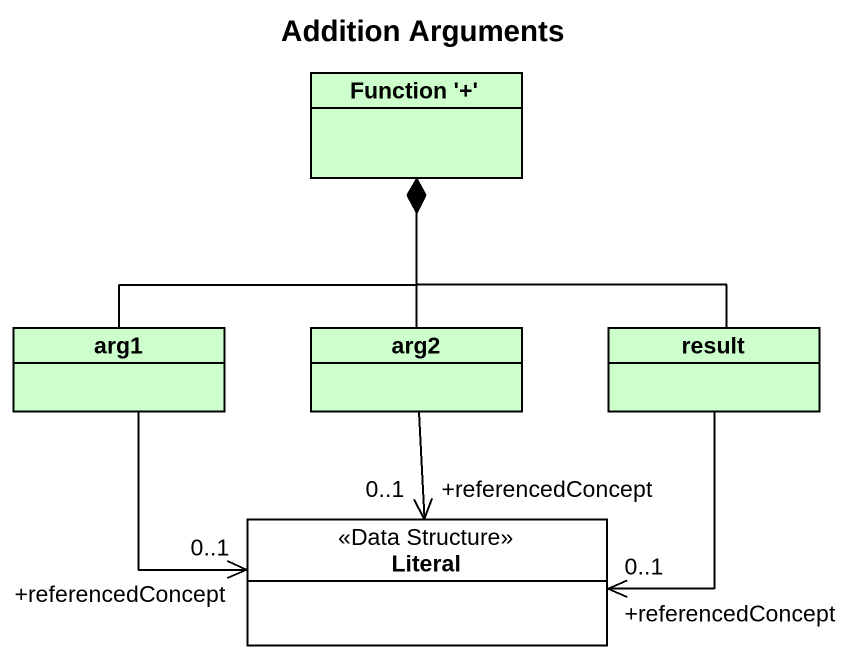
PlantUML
@startuml
title Addition Arguments
hide circle
hide empty members
class "Function '+'" as Function #CCFFCC
class arg1 #CCFFCC
class arg2 #CCFFCC
class result #CCFFCC
class Literal <<Data Structure>> #FFFFFF
arg1 -up-* Function
arg1 --> "+referencedConcept\n0..1" Literal
arg2 -up-* Function
arg2 --> "+referencedConcept\n0..1" Literal
result -up-* Function
result --> "+referencedConcept\n0..1" Literal
@enduml
